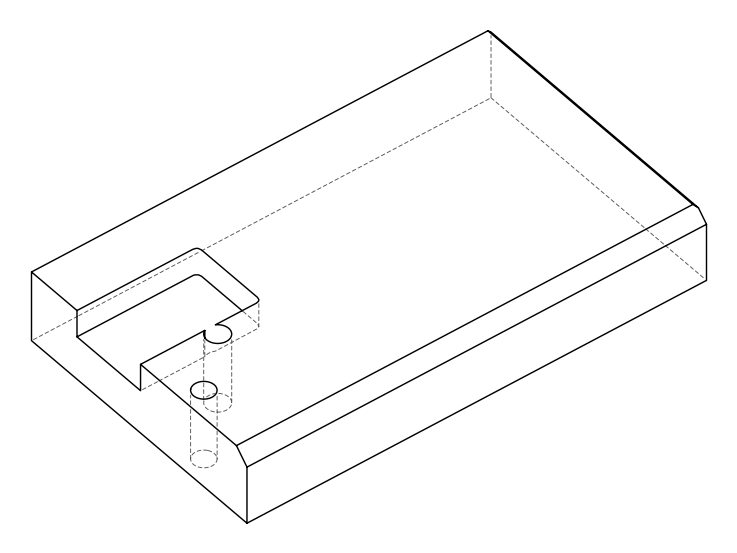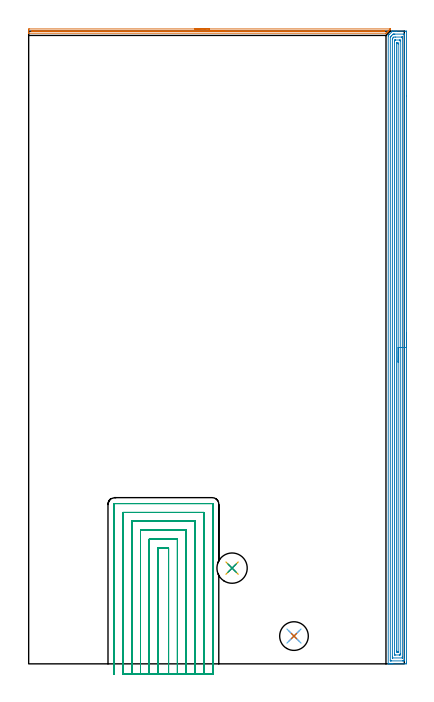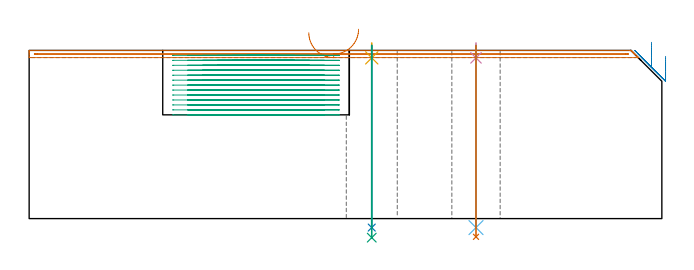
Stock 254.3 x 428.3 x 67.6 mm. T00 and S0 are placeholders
(PLAN: 9 operations, 6 tool changes, 70.4 min)
(1 AREA_MILL | FG_CHAMFER_SURFACE | UGT0205_001 | 4.03 min | 1037 mm3)
(2 AREA_MILL_1 | FG_CHAMFER_SURFACE_1 | UGT0205_001 | 17.34 min | 32914 mm3)
(3 MILL_SLOT | SLOT_PARTIAL_RECTANGULAR | NXT0201_009 | Follow Part, ap 2, ae 75% | 47.72 min | 218356 mm3)
(4 SPOT_DRILL | STEP1HOLE | NXT0321_9005460120000 | 0.05 min | 182 mm3)
(5 SPOT_DRILL_1 | STEP1HOLE_1 | NXT0321_9005460120000 | 0.05 min | 179 mm3)
(6 DRILL_THROUGH_HOLE_INTO_CENTER | STEP1HOLE | NXT0301_087 | 0.29 min | 6944 mm3)
(7 DRILL_TO_ENLARGE_THROUGH_HOLE | STEP1HOLE | UGT0301_261 | 0.31 min | 12818 mm3)
(8 DRILL_THROUGH_HOLE_INTO_CENTER_1 | STEP1HOLE_1 | NXT0301_087 | 0.29 min | 6939 mm3)
(9 DRILL_TO_ENLARGE_THROUGH_HOLE_1 | STEP1HOLE_1 | UGT0301_050 | 0.31 min | 14940 mm3)
(TOOL UGT0205_001 | Chamfer Mill 20 x 3 x 45 deg. | D20 FL50 Z2)
(TOOL NXT0201_009 | ENDMILL 8mm [2P460-0800-NA 1630] | D8 FL26 Z6)
(TOOL NXT0321_9005460120000 | NC Spot Drill, 142deg, 12mm, Carbide, Uncoated | D12 PA142 FL30 Z2)
(TOOL NXT0301_087 | Carbide Drill 11.6mm [860.1-1160-058A1-MM 2214] | D11.6 PA140 FL72 Z2)
(TOOL UGT0301_261 | Twist Drill 19.4 mm | D19.4 PA118 FL140 Z2)
(TOOL UGT0301_050 | Twist Drill 20.5 mm | D20.5 PA118 FL145 Z2)
(OP 1 AREA_MILL)
G17 G21 G94 G90
T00 M6
G54
G17 G0 G90 X112.4 Y429.8 S1061 M3
G43 Z77.6 H0
Z74.7
G94 G1 X112.438 Z73.828 F250.
X112.552 Z72.964
X112.741 Z72.112
X113.003 Z71.28
X113.337 Z70.474
X113.74 Z69.7
X114.208 Z68.964
X114.739 Z68.272
X115.329 Z67.629
X115.972 Z67.04
X116.664 Z66.509
X117.4 Z66.04
X118.174 Z65.637
X118.98 Z65.303
X119.812 Z65.041
X120.663 Z64.852
X121.528 Z64.738
X122.4 Z64.7
X244.572
X244.792 Y429.797
X244.793 Y429.796 Z64.701
X244.792 Y429.79 Z64.707
X244.365 Y429.365 Z65.135
X244.24 Y429.239 Z65.258
X243.691 Y428.691 Z65.808
X243.648 Y428.646 Z65.851
X243.602 Y428.601 Z65.897
X243.396 Y428.396 Z66.103
X243.351 Y428.35 Z66.147
X243.304 Y428.304 Z66.195
X243.101 Y428.1 Z66.399
X243.055 Y428.054 Z66.444
X243.007 Y428.007 Z66.492
X242.805 Y427.805 Z66.694
X242.758 Y427.757 Z66.74
X242.71 Y427.709 Z66.79
X242.51 Y427.509 Z66.99
X242.462 Y427.461 Z67.036
X242.412 Y427.411 Z67.087
X242.297 Y427.297 Z67.202
X242.016 Y427.016 Z67.482
X241.903 Y426.905 Z67.591
X241.52 Y426.9 Z67.6
X0.157
X0.01 Y426.903 Z67.588
X0.006 Y426.939 Z67.552
X0. Y427.294 Z67.205
Y427.724 Z66.775
Y428.35 Z66.145
Y429.552 Z64.945
X0.002 Y429.791 Z64.705
X0.438 Y429.8 Z64.7
X122.4
Y428.386 Z66.114
X239.735
X240.595 Y428.383 Z66.117
X240.628 Y428.38 Z66.12
X240.852 Y428.35 Z66.15
X240.658 Y428.32 Z66.18
X240.628 Y428.318 Z66.182
X239.771 Y428.314 Z66.186
X3.316
X2.421 Y428.316 Z66.184
X2.388 Y428.319 Z66.181
X2.07 Y428.35 Z66.15
X2.356 Y428.382 Z66.118
X2.388 Y428.383 Z66.117
X3.244 Y428.386 Z66.114
X122.4
X123.271 Z66.152
X124.136 Z66.266
X124.988 Z66.455
X125.82 Z66.717
X126.626 Z67.051
X127.4 Z67.454
X128.136 Z67.923
X128.828 Z68.454
X129.471 Z69.043
X130.06 Z69.686
X130.591 Z70.379
X131.06 Z71.114
X131.463 Z71.888
X131.797 Z72.694
X132.059 Z73.526
X132.248 Z74.378
X132.362 Z75.243
X132.4 Z76.114
G0 Z77.6
M5
M2
(OP 2 AREA_MILL_1)
G17 G21 G94 G90
T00 M6
G54
G17 G0 G90 X255.8 Y224.15 S1061 M3
G43 Z77.6 H0
Z65.2
G94 G1 Y224.112 Z64.328 F250.
Y223.998 Z63.464
Y223.809 Z62.612
Y223.547 Z61.78
Y223.213 Z60.974
Y222.81 Z60.2
Y222.342 Z59.464
Y221.81 Z58.772
Y221.221 Z58.129
Y220.578 Z57.54
Y219.886 Z57.009
Y219.15 Z56.54
Y218.376 Z56.137
Y217.57 Z55.803
Y216.738 Z55.541
Y215.886 Z55.352
Y215.022 Z55.238
Y214.15 Z55.2
Y1.042
X255.799 Y0.619 Z55.201
X255.795 Y0.154 Z55.203
X255.792 Y0.009 Z55.206
X255.336 Y0. Z55.662
X246.512 Z64.483
X245.97 Z65.027
X245.629 Z65.367
X245.088 Z65.909
X244.747 Z66.248
X244.065 Z66.934
X243.759 Z67.241
X243.409 Y0.007 Z67.582
X243.403 Y0.008 Z67.588
X243.4 Y0.172 Z67.6
Y425.
X243.398 Y425.394 Z67.582
X243.553 Y425.556 Z67.441
X243.764 Y425.766 Z67.233
X243.865 Y425.865 Z67.135
X245.977 Y427.979 Z65.02
X246.07 Y428.072 Z64.926
X246.276 Y428.276 Z64.723
X246.291 Y428.291 Z64.708
X246.298 Y428.296 Z64.701
X246.309 Y428.3 Z64.69
X247.394 Z63.6
X248.617 Z62.38
X249.159 Z61.835
X255.336 Z55.662
X255.609 Y428.297 Z55.389
X255.792 Y428.29 Z55.206
X255.799 Y428.105 Z55.199
X255.8 Y384.307 Z55.2
Y214.15
X254.386 Z56.614
Y3.368
X254.384 Y2.476 Z56.616
X254.383 Y2.406 Z56.617
X254.366 Y2.01 Z56.634
X253.97 Y2.002 Z57.03
X253.571 Y2.001 Z57.429
X253.089 Y2. Z57.911
X245.629 Y2.001 Z65.371
X245.145 Y2.003 Z65.855
X244.921 Y2.01 Z66.079
X244.821 Y2.028 Z66.179
X244.815 Y2.337 Z66.185
Y2.406
Y424.107
X244.819 Y424.313 Z66.181
X244.821 Y424.36 Z66.179
X244.854 Y424.398 Z66.146
X244.918 Y424.466 Z66.082
X245.097 Y424.646 Z65.903
X245.45 Y425. Z65.55
X246.343 Y425.894 Z64.657
X246.428 Y425.978 Z64.572
X246.512 Y426.059 Z64.488
X246.755 Y426.29 Z64.245
X246.996 Y426.297 Z64.004
X247.394 Y426.299 Z63.606
X247.875 Y426.3 Z63.125
X253.571 Y426.299 Z57.429
X254.055 Y426.297 Z56.945
X254.279 Y426.29 Z56.721
X254.379 Y426.272 Z56.621
X254.385 Y425.963 Z56.615
Y425.894
X254.386 Y214.15 Z56.614
X252.972 Z58.028
X252.971 Y4.8 Z58.029
X252.97 Y4.193 Z58.03
X252.967 Y4.05 Z58.033
X252.965 Y4.017 Z58.035
X252.961 Y4.01 Z58.039
X252.942 Y4.006 Z58.058
X252.878 Y4.001 Z58.122
X246.512 Z64.488
X246.321 Y4.003 Z64.679
X246.267 Y4.006 Z64.733
X246.238 Y4.01 Z64.762
X246.235 Y4.023 Z64.765
X246.232 Y4.098 Z64.768
X246.23 Y4.193 Z64.77
X246.229 Y4.48 Z64.771
X246.228 Y5.086 Z64.772
X246.229 Y422.607 Z64.771
X246.231 Y423.214 Z64.769
X246.233 Y423.285 Z64.767
X246.235 Y423.317 Z64.765
X246.252 Y423.34 Z64.748
X246.317 Y423.411 Z64.683
X246.512 Y423.611 Z64.488
X246.758 Y423.858 Z64.242
X247.011 Y424.107 Z63.989
X247.21 Y424.294 Z63.79
X248.276 Y424.3 Z62.724
X252.498 Z58.502
X252.688 Y424.299 Z58.312
X252.879 Y424.297 Z58.121
X252.933 Y424.294 Z58.067
X252.962 Y424.29 Z58.038
X252.965 Y424.277 Z58.035
X252.968 Y424.202 Z58.032
X252.97 Y424.107 Z58.03
X252.971 Y423.82 Z58.029
X252.972 Y423.214 Z58.028
Y214.15
X251.557 Z59.443
Y6.873
X251.554 Y6.235 Z59.446
X251.55 Y6.027 Z59.45
X251.355 Y6.01 Z59.645
X250.924 Y6. Z60.076
X250.904 Z60.096
X248.256 Z62.744
X247.842 Y6.01 Z63.158
X247.65 Y6.017 Z63.35
X247.647 Y6.128 Z63.353
X247.643 Y6.621 Z63.357
Y421.427
X247.646 Y422.065 Z63.354
X247.65 Y422.273 Z63.35
X247.846 Y422.29 Z63.154
X248.276 Y422.3 Z62.724
X248.296 Z62.704
X250.944 Z60.056
X251.358 Y422.29 Z59.642
X251.551 Y422.283 Z59.449
X251.553 Y422.172 Z59.447
X251.557 Y421.679 Z59.443
Y214.15
X250.143 Z60.857
X250.142 Y8.248 Z60.858
X250.14 Y8.11 Z60.86
X250.136 Y8.009 Z60.864
X250.122 Y8.006 Z60.878
X250.041 Y8.002 Z60.959
X249.81 Y8. Z61.19
X249.159 Y8.007 Z61.841
X249.073 Y8.01 Z61.927
X249.062 Y8.351 Z61.938
X249.058 Y8.557 Z61.942
X249.057 Y8.66 Z61.943
X249.058 Y420.053 Z61.942
X249.06 Y420.19 Z61.94
X249.064 Y420.291 Z61.936
X249.078 Y420.294 Z61.922
X249.159 Y420.298 Z61.841
X249.39 Y420.3 Z61.61
X250.041 Y420.293 Z60.959
X250.128 Y420.29 Z60.872
X250.138 Y419.949 Z60.862
X250.142 Y419.743 Z60.858
X250.143 Y419.64 Z60.857
Y214.15
Y213.278 Z60.895
Y212.414 Z61.009
Y211.562 Z61.198
Y210.73 Z61.46
Y209.924 Z61.794
Y209.15 Z62.197
Y208.414 Z62.665
Y207.722 Z63.196
Y207.079 Z63.786
Y206.49 Z64.429
Y205.958 Z65.121
Y205.49 Z65.857
Y205.087 Z66.631
Y204.753 Z67.437
Y204.491 Z68.269
Y204.302 Z69.12
Y204.188 Z69.985
Y204.15 Z70.857
G0 Z77.6
M5
M2
(OP 3 MILL_SLOT)
G17 G21 G94 G90
T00 M6
G54
G17 G0 G90 X94.7 Y-7. S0 M3
G43 Z77.6 H1
Z65.608
G94 G1 Y-4. F250.
Y78.5 F500.
X87.7
Y-4.
Y-7. F250.
X100.7
Y-4.
Y84.5 F500.
X81.7
Y-4.
Y-7. F250.
X106.7
Y-4.
Y90.5 F500.
X75.7
Y-4.
Y-7. F250.
X112.7
Y-4.
Y96.5 F500.
X69.7
Y-4.
Y-7. F250.
X118.7
Y-4.
Y102.5 F500.
X63.7
Y-4.
Y-7. F250.
X124.7
Y-4.
Y108.1 F500.
G3 X124.3 Y108.5 R0.4
G1 X58.1
G3 X57.7 Y108.1 R0.4
G1 Y-4.
Y-7. F250.
G0 X94.7 Z63.615
G1 Y-4.
Y78.5 F500.
X87.7
Y-4.
Y-7. F250.
X100.7
Y-4.
Y84.5 F500.
X81.7
Y-4.
Y-7. F250.
X106.7
Y-4.
Y90.5 F500.
X75.7
Y-4.
Y-7. F250.
X112.7
Y-4.
Y96.5 F500.
X69.7
Y-4.
Y-7. F250.
X118.7
Y-4.
Y102.5 F500.
X63.7
Y-4.
Y-7. F250.
X124.7
Y-4.
Y108.1 F500.
G3 X124.3 Y108.5 R0.4
G1 X58.1
G3 X57.7 Y108.1 R0.4
G1 Y-4.
Y-7. F250.
G0 X94.7 Z61.623
G1 Y-4.
Y78.5 F500.
X87.7
Y-4.
Y-7. F250.
X100.7
Y-4.
Y84.5 F500.
X81.7
Y-4.
Y-7. F250.
X106.7
Y-4.
Y90.5 F500.
X75.7
Y-4.
Y-7. F250.
X112.7
Y-4.
Y96.5 F500.
X69.7
Y-4.
Y-7. F250.
X118.7
Y-4.
Y102.5 F500.
X63.7
Y-4.
Y-7. F250.
X124.7
Y-4.
Y108.1 F500.
G3 X124.3 Y108.5 R0.4
G1 X58.1
G3 X57.7 Y108.1 R0.4
G1 Y-4.
Y-7. F250.
G0 X94.7 Z59.631
G1 Y-4.
Y78.5 F500.
X87.7
Y-4.
Y-7. F250.
X100.7
Y-4.
Y84.5 F500.
X81.7
Y-4.
Y-7. F250.
X106.7
Y-4.
Y90.5 F500.
X75.7
Y-4.
Y-7. F250.
X112.7
Y-4.
Y96.5 F500.
X69.7
Y-4.
Y-7. F250.
X118.7
Y-4.
Y102.5 F500.
X63.7
Y-4.
Y-7. F250.
X124.7
Y-4.
Y108.1 F500.
G3 X124.3 Y108.5 R0.4
G1 X58.1
G3 X57.7 Y108.1 R0.4
G1 Y-4.
Y-7. F250.
G0 X94.7 Z57.638
G1 Y-4.
Y78.5 F500.
X87.7
Y-4.
Y-7. F250.
X100.7
Y-4.
Y84.5 F500.
X81.7
Y-4.
Y-7. F250.
X106.7
Y-4.
Y90.5 F500.
X75.7
Y-4.
Y-7. F250.
X112.7
Y-4.
Y96.5 F500.
X69.7
Y-4.
Y-7. F250.
X118.7
Y-4.
Y102.5 F500.
X63.7
Y-4.
Y-7. F250.
X124.7
Y-4.
Y108.1 F500.
G3 X124.3 Y108.5 R0.4
G1 X58.1
G3 X57.7 Y108.1 R0.4
G1 Y-4.
Y-7. F250.
G0 X94.7 Z55.646
G1 Y-4.
Y78.5 F500.
X87.7
Y-4.
Y-7. F250.
X100.7
Y-4.
Y84.5 F500.
X81.7
Y-4.
Y-7. F250.
X106.7
Y-4.
Y90.5 F500.
X75.7
Y-4.
Y-7. F250.
X112.7
Y-4.
Y96.5 F500.
X69.7
Y-4.
Y-7. F250.
X118.7
Y-4.
Y102.5 F500.
X63.7
Y-4.
Y-7. F250.
X124.7
Y-4.
Y108.1 F500.
G3 X124.3 Y108.5 R0.4
G1 X58.1
G3 X57.7 Y108.1 R0.4
G1 Y-4.
Y-7. F250.
G0 X94.7 Z53.654
G1 Y-4.
Y78.5 F500.
X87.7
Y-4.
Y-7. F250.
X100.7
Y-4.
Y84.5 F500.
X81.7
Y-4.
Y-7. F250.
X106.7
Y-4.
Y90.5 F500.
X75.7
Y-4.
Y-7. F250.
X112.7
Y-4.
Y96.5 F500.
X69.7
Y-4.
Y-7. F250.
X118.7
Y-4.
Y102.5 F500.
X63.7
Y-4.
Y-7. F250.
X124.7
Y-4.
Y108.1 F500.
G3 X124.3 Y108.5 R0.4
G1 X58.1
G3 X57.7 Y108.1 R0.4
G1 Y-4.
Y-7. F250.
G0 X94.7 Z51.662
G1 Y-4.
Y78.5 F500.
X87.7
Y-4.
Y-7. F250.
X100.7
Y-4.
Y84.5 F500.
X81.7
Y-4.
Y-7. F250.
X106.7
Y-4.
Y90.5 F500.
X75.7
Y-4.
Y-7. F250.
X112.7
Y-4.
Y96.5 F500.
X69.7
Y-4.
Y-7. F250.
X118.7
Y-4.
Y102.5 F500.
X63.7
Y-4.
Y-7. F250.
X124.7
Y-4.
Y108.1 F500.
G3 X124.3 Y108.5 R0.4
G1 X58.1
G3 X57.7 Y108.1 R0.4
G1 Y-4.
Y-7. F250.
G0 X94.7 Z49.669
G1 Y-4.
Y78.5 F500.
X87.7
Y-4.
Y-7. F250.
X100.7
Y-4.
Y84.5 F500.
X81.7
Y-4.
Y-7. F250.
X106.7
Y-4.
Y90.5 F500.
X75.7
Y-4.
Y-7. F250.
X112.7
Y-4.
Y96.5 F500.
X69.7
Y-4.
Y-7. F250.
X118.7
Y-4.
Y102.5 F500.
X63.7
Y-4.
Y-7. F250.
X124.7
Y-4.
Y108.1 F500.
G3 X124.3 Y108.5 R0.4
G1 X58.1
G3 X57.7 Y108.1 R0.4
G1 Y-4.
Y-7. F250.
G0 X94.7 Z47.677
G1 Y-4.
Y78.5 F500.
X87.7
Y-4.
Y-7. F250.
X100.7
Y-4.
Y84.5 F500.
X81.7
Y-4.
Y-7. F250.
X106.7
Y-4.
Y90.5 F500.
X75.7
Y-4.
Y-7. F250.
X112.7
Y-4.
Y96.5 F500.
X69.7
Y-4.
Y-7. F250.
X118.7
Y-4.
Y102.5 F500.
X63.7
Y-4.
Y-7. F250.
X124.7
Y-4.
Y108.1 F500.
G3 X124.3 Y108.5 R0.4
G1 X58.1
G3 X57.7 Y108.1 R0.4
G1 Y-4.
Y-7. F250.
G0 X94.7 Z45.685
G1 Y-4.
Y78.5 F500.
X87.7
Y-4.
Y-7. F250.
X100.7
Y-4.
Y84.5 F500.
X81.7
Y-4.
Y-7. F250.
X106.7
Y-4.
Y90.5 F500.
X75.7
Y-4.
Y-7. F250.
X112.7
Y-4.
Y96.5 F500.
X69.7
Y-4.
Y-7. F250.
X118.7
Y-4.
Y102.5 F500.
X63.7
Y-4.
Y-7. F250.
X124.7
Y-4.
Y108.1 F500.
G3 X124.3 Y108.5 R0.4
G1 X58.1
G3 X57.7 Y108.1 R0.4
G1 Y-4.
Y-7. F250.
G0 X94.7 Z43.692
G1 Y-4.
Y78.5 F500.
X87.7
Y-4.
Y-7. F250.
X100.7
Y-4.
Y84.5 F500.
X81.7
Y-4.
Y-7. F250.
X106.7
Y-4.
Y90.5 F500.
X75.7
Y-4.
Y-7. F250.
X112.7
Y-4.
Y96.5 F500.
X69.7
Y-4.
Y-7. F250.
X118.7
Y-4.
Y102.5 F500.
X63.7
Y-4.
Y-7. F250.
X124.7
Y-4.
Y108.1 F500.
G3 X124.3 Y108.5 R0.4
G1 X58.1
G3 X57.7 Y108.1 R0.4
G1 Y-4.
Y-7. F250.
G0 X94.7 Z41.7
G1 Y-4.
Y78.5 F500.
X87.7
Y-4.
Y-7. F250.
X100.7
Y-4.
Y84.5 F500.
X81.7
Y-4.
Y-7. F250.
X106.7
Y-4.
Y90.5 F500.
X75.7
Y-4.
Y-7. F250.
X112.7
Y-4.
Y96.5 F500.
X69.7
Y-4.
Y-7. F250.
X118.7
Y-4.
Y102.5 F500.
X63.7
Y-4.
Y-7. F250.
X124.7
Y-4.
Y108.1 F500.
G3 X124.3 Y108.5 R0.4
G1 X58.1
G3 X57.7 Y108.1 R0.4
G1 Y-4.
Y-7. F250.
G0 Z77.6
M5
M2
(OP 4 SPOT_DRILL)
G17 G21 G94 G90
T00 M6
G54
G17 G0 G90 X179.6 Y18.8 S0 M3
G43 Z77.6 H0
G94 G81 G98 Z64.6 F250. R70.6
G80
M5
M2
(OP 5 SPOT_DRILL_1)
G17 G21 G94 G90
T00 M6
G54
G17 G0 G90 X137.7 Y64.8 S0 M3
G43 Z77.6 H0
G94 G81 G98 Z64.6 F250. R70.6
G80
M5
M2
(OP 6 DRILL_THROUGH_HOLE_INTO_CENTER)
G17 G21 G94 G90
T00 M6
G54
G17 G0 G90 X179.6 Y18.8 S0 M3
G43 Z77.6 H1
G94 G73 G98 Z-3.611 F250. Q10.173 R69.6
G80
M5
M2
(OP 7 DRILL_TO_ENLARGE_THROUGH_HOLE)
G17 G21 G94 G90
T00 M6
G54
G17 G0 G90 X179.6 Y18.8 S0 M3
G43 Z77.6 H0
G94 G73 G98 Z-7.328 F250. Q18.732 R69.6
G80
M5
M2
(OP 8 DRILL_THROUGH_HOLE_INTO_CENTER_1)
G17 G21 G94 G90
T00 M6
G54
G17 G0 G90 X137.7 Y64.8 S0 M3
G43 Z77.6 H1
G94 G73 G98 Z-3.611 F250. Q10.173 R69.6
G80
M5
M2
(OP 9 DRILL_TO_ENLARGE_THROUGH_HOLE_1)
G17 G21 G94 G90
T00 M6
G54
G17 G0 G90 X137.7 Y64.8 S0 M3
G43 Z77.6 H0
G94 G73 G98 Z-7.659 F250. Q18.815 R69.6
G80
M5
M2
